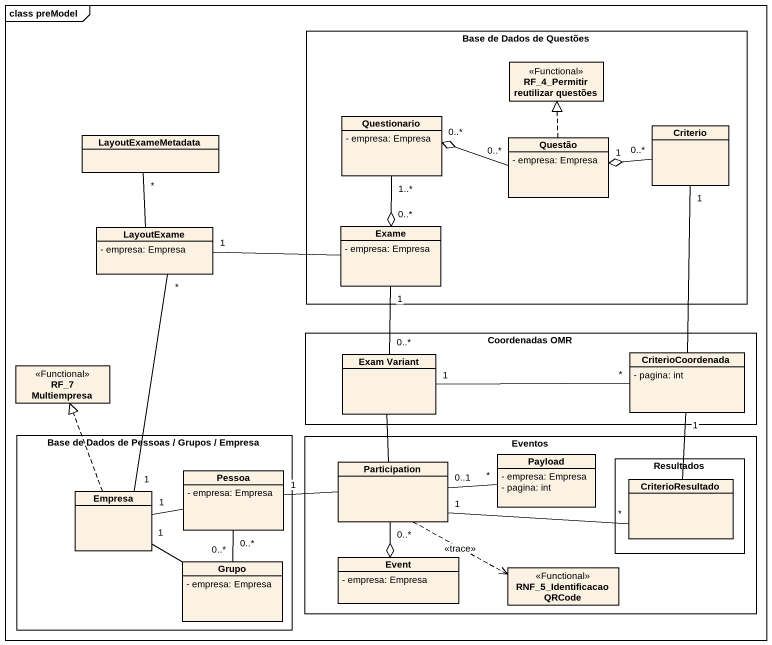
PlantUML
@startuml
mainframe class preModel
hide circle
hide empty members
skinparam classAttributeIconSize 0
rectangle "Base de Dados de Questões" as Base_de_Dados_de_Questões {
  class "RF_4_Permitir reutilizar questões" as RF_4_Permitir_reutilizar <<Functional>>
  class Questionario {
    - empresa: Empresa
  }
  class Criterio
  class Questão {
    - empresa: Empresa
  }
  class Exame {
    - empresa: Empresa
  }
}
class LayoutExameMetadata
class LayoutExame {
  - empresa: Empresa
}
rectangle "Coordenadas OMR" as Coordenadas_OMR {
  class "Exam Variant" as Exam_Variant
  class CriterioCoordenada {
    - pagina: int
  }
}
class "RF_7 Multiempresa" as RF_7_Multiempresa <<Functional>>
rectangle "Base de Dados de Pessoas / Grupos / Empresa" as Base_de_Dados_de_Pessoas {
  class Pessoa {
    - empresa: Empresa
  }
  class Empresa
  class Grupo {
    - empresa: Empresa
  }
}
rectangle Eventos {
  class Participation
  class Payload {
    - empresa: Empresa
    - pagina: int
  }
  rectangle Resultados {
    class CriterioResultado
  }
  class Event {
    - empresa: Empresa
  }
  class "RNF_5_Identificacao QRCode" as RNF_5_Identificacao_QRCode <<Functional>>
}
Questionario "1..*" --o "0..*" Exame
Criterio "0..*" -left-o "1" Questão
Questão .up.|> RF_4_Permitir_reutilizar
Questão "0..*" -left-o "0..*" Questionario
LayoutExame -up- "*" LayoutExameMetadata
LayoutExame "*" -- "1" Empresa
Exame -left- "1" LayoutExame
Exam_Variant "0..*" -up- "1" Exame
Exam_Variant "1" -right- "*" CriterioCoordenada
CriterioCoordenada -up- "1" Criterio
Pessoa -left- "1" Empresa
Pessoa "0..*" -- "0..*" Grupo
Participation -up- Exam_Variant
Participation -left- "1" Pessoa
Participation "0..1" -right- "*" Payload
Participation "1" -right- "*" CriterioResultado
Participation "0..*" --o Event
Participation .right.> RNF_5_Identificacao_QRCode : <<trace>>
Empresa .up.|> RF_7_Multiempresa
CriterioResultado -up- "1" CriterioCoordenada
Grupo -left- "1" Empresa
@enduml
